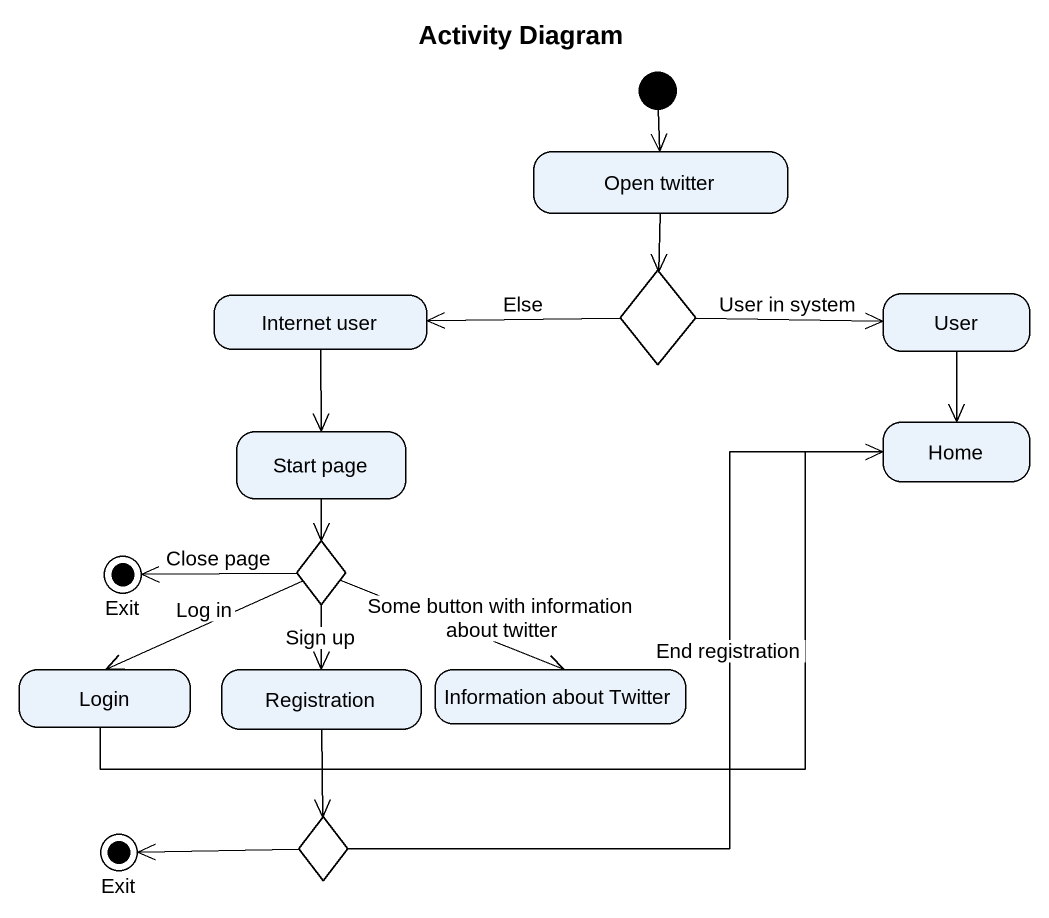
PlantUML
@startuml
title Activity Diagram
hide empty description
state "Open twitter" as Open_twitter
state choice1 <<choice>>
state "Internet user" as Internet_user
state User
state "Start page" as Start_page
state Home
state Exit <<end>>
state choice2 <<choice>>
state Login
state Registration
state "Information about Twitter" as Information_about_Twitter
state "Exit" as Exit_2 <<end>>
state choice3 <<choice>>
[*] --> Open_twitter
Open_twitter --> choice1
choice1 -left-> Internet_user : Else
choice1 -right-> User : User in system
Internet_user --> Start_page
User --> Home
Start_page --> choice2
choice2 -left-> Exit : Close page
choice2 -left-> Login : Log in
choice2 --> Registration : Sign up
choice2 -right-> Information_about_Twitter : Some button with information about twitter
Login -right-> Home
Registration --> choice3
choice3 -up-> Home : End registration
choice3 -left-> Exit_2
@enduml
